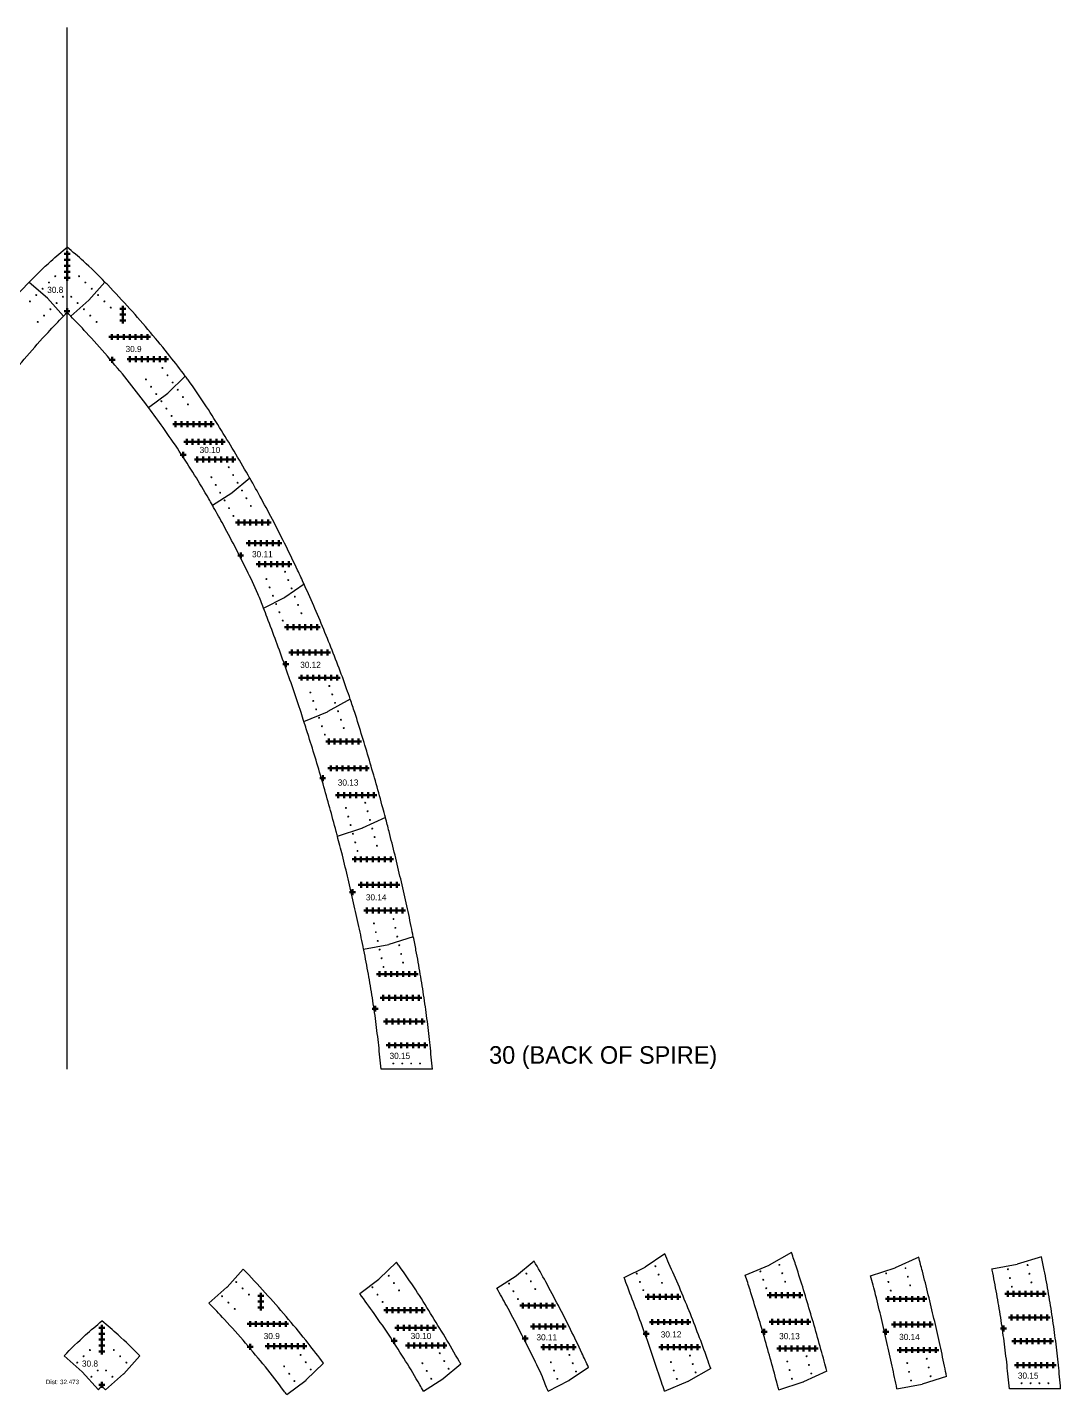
# Model space of a CAD drawing. Header units: inches. Extents: x -241 to 10140, y -1696 to 865.
# Drawn here: x 9183 to 9879, y -55 to 865 of the extents above; entities that cross this region are included whole.
import ezdxf

# ---------------------------------------------------------------- set-up
doc = ezdxf.new("R2010")
doc.units = ezdxf.units.IN
doc.header["$MEASUREMENT"] = 0
doc.header["$PDMODE"] = 2
doc.header["$PDSIZE"] = 2
for name, color, linetype, lineweight in [('Annotation', 7, 'Continuous', 9), ('Drilling', 3, 'Continuous', 13), ('Engrave', 4, 'Continuous', 50)]:
    doc.layers.add(name, color=color, linetype=linetype, lineweight=lineweight)
doc.styles.get("Standard").update_dxf_attribs({"font": 'Arial.ttf'})
doc.styles.add('Tw Cen MT', font='')
doc.styles.get('Tw Cen MT').set_extended_font_data('Tw Cen MT')

# ---------------------------------------------------------------- blocks, each defined once
blk = doc.blocks.new('*U3261')
at = {"layer": 'Engrave'}
blk.add_point((0, 0), dxfattribs=at)
blk = doc.blocks.new('*U3263')
at = {"layer": 'Engrave', "color": 0, "linetype": 'ByBlock', "lineweight": -2, "transparency": 16777216}
for p in [(0, 0), (4, 0), (8, 0), (12, 0), (16, 0)]:
    blk.add_blockref('*U3261', p, dxfattribs=at)
blk = doc.blocks.new('*U3327')
at = {"layer": 'Engrave'}
blk.add_point((0, 0), dxfattribs=at)
blk = doc.blocks.new('*U3329')
at = {"layer": 'Engrave', "color": 0, "linetype": 'ByBlock', "lineweight": -2, "transparency": 16777216}
for p in [(0, 0), (4, 0), (8, 0), (12, 0), (16, 0), (20, 0), (24, 0)]:
    blk.add_blockref('*U3327', p, dxfattribs=at)
blk = doc.blocks.new('*U3332')
at = {"layer": 'Engrave'}
blk.add_point((0, 0), dxfattribs=at)
blk = doc.blocks.new('*U3333')
at = {"layer": 'Engrave', "color": 0, "linetype": 'ByBlock', "lineweight": -2, "transparency": 16777216}
for p in [(0, 0), (4, 0), (8, 0), (12, 0), (16, 0), (20, 0), (24, 0)]:
    blk.add_blockref('*U3332', p, dxfattribs=at)
blk = doc.blocks.new('*U3334')
at = {"layer": 'Engrave'}
blk.add_point((0, 0), dxfattribs=at)
blk = doc.blocks.new('*U3335')
at = {"layer": 'Engrave', "color": 0, "linetype": 'ByBlock', "lineweight": -2, "transparency": 16777216}
for p in [(0, 0), (4, 0), (8, 0), (12, 0), (16, 0), (20, 0), (24, 0)]:
    blk.add_blockref('*U3334', p, dxfattribs=at)
blk = doc.blocks.new('*U3336')
at = {"layer": 'Engrave'}
blk.add_point((0, 0), dxfattribs=at)
blk = doc.blocks.new('*U3337')
at = {"layer": 'Engrave', "color": 0, "linetype": 'ByBlock', "lineweight": -2, "transparency": 16777216}
for p in [(0, 0), (4, 0), (8, 0), (12, 0), (16, 0), (20, 0), (24, 0)]:
    blk.add_blockref('*U3336', p, dxfattribs=at)
blk = doc.blocks.new('*U3338')
at = {"layer": 'Engrave'}
blk.add_point((0, 0), dxfattribs=at)
blk = doc.blocks.new('*U3339')
at = {"layer": 'Engrave', "color": 0, "linetype": 'ByBlock', "lineweight": -2, "transparency": 16777216}
for p in [(0, 0), (4, 0), (8, 0), (12, 0), (16, 0), (20, 0), (24, 0)]:
    blk.add_blockref('*U3338', p, dxfattribs=at)
blk = doc.blocks.new('*U3340')
at = {"layer": 'Engrave'}
blk.add_point((0, 0), dxfattribs=at)
blk = doc.blocks.new('*U3341')
at = {"layer": 'Engrave', "color": 0, "linetype": 'ByBlock', "lineweight": -2, "transparency": 16777216}
for p in [(0, 0), (4, 0), (8, 0), (12, 0), (16, 0), (20, 0), (24, 0)]:
    blk.add_blockref('*U3340', p, dxfattribs=at)
blk = doc.blocks.new('*U3342')
at = {"layer": 'Engrave'}
blk.add_point((0, 0), dxfattribs=at)
blk = doc.blocks.new('*U3343')
at = {"layer": 'Engrave', "color": 0, "linetype": 'ByBlock', "lineweight": -2, "transparency": 16777216}
for p in [(0, 0), (4, 0), (8, 0), (12, 0), (16, 0), (20, 0), (24, 0)]:
    blk.add_blockref('*U3342', p, dxfattribs=at)
blk = doc.blocks.new('*U3344')
at = {"layer": 'Engrave'}
blk.add_point((0, 0), dxfattribs=at)
blk = doc.blocks.new('*U3345')
at = {"layer": 'Engrave', "color": 0, "linetype": 'ByBlock', "lineweight": -2, "transparency": 16777216}
for p in [(0, 0), (4, 0), (8, 0), (12, 0), (16, 0), (20, 0), (24, 0)]:
    blk.add_blockref('*U3344', p, dxfattribs=at)
blk = doc.blocks.new('*U3346')
at = {"layer": 'Engrave'}
blk.add_point((0, 0), dxfattribs=at)
blk = doc.blocks.new('*U3347')
at = {"layer": 'Engrave', "color": 0, "linetype": 'ByBlock', "lineweight": -2, "transparency": 16777216}
for p in [(0, 0), (4, 0), (8, 0), (12, 0), (16, 0), (20, 0)]:
    blk.add_blockref('*U3346', p, dxfattribs=at)
blk = doc.blocks.new('*U3348')
at = {"layer": 'Engrave'}
blk.add_point((0, 0), dxfattribs=at)
blk = doc.blocks.new('*U3349')
at = {"layer": 'Engrave', "color": 0, "linetype": 'ByBlock', "lineweight": -2, "transparency": 16777216}
for p in [(0, 0), (4, 0), (8, 0), (12, 0), (16, 0), (20, 0), (24, 0)]:
    blk.add_blockref('*U3348', p, dxfattribs=at)
blk = doc.blocks.new('*U3350')
at = {"layer": 'Engrave'}
blk.add_point((0, 0), dxfattribs=at)
blk = doc.blocks.new('*U3351')
at = {"layer": 'Engrave', "color": 0, "linetype": 'ByBlock', "lineweight": -2, "transparency": 16777216}
for p in [(0, 0), (4, 0), (8, 0), (12, 0), (16, 0), (20, 0), (24, 0)]:
    blk.add_blockref('*U3350', p, dxfattribs=at)
blk = doc.blocks.new('*U3352')
at = {"layer": 'Engrave'}
blk.add_point((0, 0), dxfattribs=at)
blk = doc.blocks.new('*U3353')
at = {"layer": 'Engrave', "color": 0, "linetype": 'ByBlock', "lineweight": -2, "transparency": 16777216}
for p in [(0, 0), (4, 0), (8, 0), (12, 0), (16, 0), (20, 0)]:
    blk.add_blockref('*U3352', p, dxfattribs=at)
blk = doc.blocks.new('*U3354')
at = {"layer": 'Engrave'}
blk.add_point((0, 0), dxfattribs=at)
blk = doc.blocks.new('*U3355')
at = {"layer": 'Engrave', "color": 0, "linetype": 'ByBlock', "lineweight": -2, "transparency": 16777216}
for p in [(0, 0), (4, 0), (8, 0), (12, 0), (16, 0), (20, 0), (24, 0)]:
    blk.add_blockref('*U3354', p, dxfattribs=at)
blk = doc.blocks.new('*U3356')
at = {"layer": 'Engrave'}
blk.add_point((0, 0), dxfattribs=at)
blk = doc.blocks.new('*U3357')
at = {"layer": 'Engrave', "color": 0, "linetype": 'ByBlock', "lineweight": -2, "transparency": 16777216}
for p in [(0, 0), (4, 0), (8, 0), (12, 0), (16, 0), (20, 0)]:
    blk.add_blockref('*U3356', p, dxfattribs=at)
blk = doc.blocks.new('*U3358')
at = {"layer": 'Engrave'}
blk.add_point((0, 0), dxfattribs=at)
blk = doc.blocks.new('*U3359')
at = {"layer": 'Engrave', "color": 0, "linetype": 'ByBlock', "lineweight": -2, "transparency": 16777216}
for p in [(0, 0), (4, 0), (8, 0), (12, 0), (16, 0), (20, 0)]:
    blk.add_blockref('*U3358', p, dxfattribs=at)
blk = doc.blocks.new('*U3360')
at = {"layer": 'Engrave'}
blk.add_point((0, 0), dxfattribs=at)
blk = doc.blocks.new('*U3361')
at = {"layer": 'Engrave', "color": 0, "linetype": 'ByBlock', "lineweight": -2, "transparency": 16777216}
for p in [(0, 0), (4, 0), (8, 0), (12, 0), (16, 0), (20, 0)]:
    blk.add_blockref('*U3360', p, dxfattribs=at)
blk = doc.blocks.new('*U3362')
at = {"layer": 'Engrave'}
blk.add_point((0, 0), dxfattribs=at)
blk = doc.blocks.new('*U3363')
at = {"layer": 'Engrave', "color": 0, "linetype": 'ByBlock', "lineweight": -2, "transparency": 16777216}
for p in [(0, 0), (4, 0), (8, 0), (12, 0), (16, 0), (20, 0), (24, 0)]:
    blk.add_blockref('*U3362', p, dxfattribs=at)
blk = doc.blocks.new('*U3364')
at = {"layer": 'Engrave'}
blk.add_point((0, 0), dxfattribs=at)
blk = doc.blocks.new('*U3365')
at = {"layer": 'Engrave', "color": 0, "linetype": 'ByBlock', "lineweight": -2, "transparency": 16777216}
for p in [(0, 0), (4, 0), (8, 0), (12, 0), (16, 0), (20, 0), (24, 0)]:
    blk.add_blockref('*U3364', p, dxfattribs=at)
blk = doc.blocks.new('*U3366')
at = {"layer": 'Engrave'}
blk.add_point((0, 0), dxfattribs=at)
blk = doc.blocks.new('*U3367')
at = {"layer": 'Engrave', "color": 0, "linetype": 'ByBlock', "lineweight": -2, "transparency": 16777216}
for p in [(0, 0), (4, 0), (8, 0), (12, 0), (16, 0), (20, 0), (24, 0)]:
    blk.add_blockref('*U3366', p, dxfattribs=at)
blk = doc.blocks.new('*U3368')
at = {"layer": 'Engrave'}
blk.add_point((0, 0), dxfattribs=at)
blk = doc.blocks.new('*U3369')
at = {"layer": 'Engrave', "color": 0, "linetype": 'ByBlock', "lineweight": -2, "transparency": 16777216}
for p in [(0, 0), (4, 0), (8, 0)]:
    blk.add_blockref('*U3368', p, dxfattribs=at)
blk = doc.blocks.new('*U3370')
at = {"layer": 'Engrave'}
blk.add_point((0, 0), dxfattribs=at)
blk = doc.blocks.new('*U3371')
at = {"layer": 'Engrave', "color": 0, "linetype": 'ByBlock', "lineweight": -2, "transparency": 16777216}
for p in [(0, 0), (4, 0), (8, 0), (12, 0), (16, 0), (20, 0), (24, 0)]:
    blk.add_blockref('*U3370', p, dxfattribs=at)
blk = doc.blocks.new('*U3372')
at = {"layer": 'Engrave'}
blk.add_point((0, 0), dxfattribs=at)
blk = doc.blocks.new('*U3373')
at = {"layer": 'Engrave', "color": 0, "linetype": 'ByBlock', "lineweight": -2, "transparency": 16777216}
for p in [(0, 0), (4, 0), (8, 0), (12, 0), (16, 0), (20, 0), (24, 0)]:
    blk.add_blockref('*U3372', p, dxfattribs=at)
blk = doc.blocks.new('*U3677')
at = {"layer": 'Engrave'}
blk.add_point((0, 0), dxfattribs=at)
blk = doc.blocks.new('*U3679')
at = {"layer": 'Engrave', "color": 0, "linetype": 'ByBlock', "lineweight": -2, "transparency": 16777216}
for p in [(0, 0), (4, 0), (8, 0), (12, 0), (16, 0)]:
    blk.add_blockref('*U3677', p, dxfattribs=at)
blk = doc.blocks.new('*U3688')
at = {"layer": 'Engrave'}
blk.add_point((0, 0), dxfattribs=at)
blk = doc.blocks.new('*U3690')
at = {"layer": 'Engrave', "color": 0, "linetype": 'ByBlock', "lineweight": -2, "transparency": 16777216}
for p in [(0, 0), (4, 0), (8, 0)]:
    blk.add_blockref('*U3688', p, dxfattribs=at)
blk = doc.blocks.new('*U3691')
at = {"layer": 'Engrave'}
blk.add_point((0, 0), dxfattribs=at)
blk = doc.blocks.new('*U3692')
at = {"layer": 'Engrave', "color": 0, "linetype": 'ByBlock', "lineweight": -2, "transparency": 16777216}
for p in [(0, 0), (4, 0), (8, 0), (12, 0), (16, 0), (20, 0), (24, 0)]:
    blk.add_blockref('*U3691', p, dxfattribs=at)
blk = doc.blocks.new('*U3693')
at = {"layer": 'Engrave'}
blk.add_point((0, 0), dxfattribs=at)
blk = doc.blocks.new('*U3694')
at = {"layer": 'Engrave', "color": 0, "linetype": 'ByBlock', "lineweight": -2, "transparency": 16777216}
for p in [(0, 0), (4, 0), (8, 0), (12, 0), (16, 0), (20, 0), (24, 0)]:
    blk.add_blockref('*U3693', p, dxfattribs=at)
blk = doc.blocks.new('*U3703')
at = {"layer": 'Engrave'}
blk.add_point((0, 0), dxfattribs=at)
blk = doc.blocks.new('*U3705')
at = {"layer": 'Engrave', "color": 0, "linetype": 'ByBlock', "lineweight": -2, "transparency": 16777216}
for p in [(0, 0), (4, 0), (8, 0), (12, 0), (16, 0), (20, 0), (24, 0)]:
    blk.add_blockref('*U3703', p, dxfattribs=at)
blk = doc.blocks.new('*U3706')
at = {"layer": 'Engrave'}
blk.add_point((0, 0), dxfattribs=at)
blk = doc.blocks.new('*U3707')
at = {"layer": 'Engrave', "color": 0, "linetype": 'ByBlock', "lineweight": -2, "transparency": 16777216}
for p in [(0, 0), (4, 0), (8, 0), (12, 0), (16, 0), (20, 0), (24, 0)]:
    blk.add_blockref('*U3706', p, dxfattribs=at)
blk = doc.blocks.new('*U3708')
at = {"layer": 'Engrave'}
blk.add_point((0, 0), dxfattribs=at)
blk = doc.blocks.new('*U3709')
at = {"layer": 'Engrave', "color": 0, "linetype": 'ByBlock', "lineweight": -2, "transparency": 16777216}
for p in [(0, 0), (4, 0), (8, 0), (12, 0), (16, 0), (20, 0), (24, 0)]:
    blk.add_blockref('*U3708', p, dxfattribs=at)
blk = doc.blocks.new('*U3720')
at = {"layer": 'Engrave'}
blk.add_point((0, 0), dxfattribs=at)
blk = doc.blocks.new('*U3722')
at = {"layer": 'Engrave', "color": 0, "linetype": 'ByBlock', "lineweight": -2, "transparency": 16777216}
for p in [(0, 0), (4, 0), (8, 0), (12, 0), (16, 0), (20, 0)]:
    blk.add_blockref('*U3720', p, dxfattribs=at)
blk = doc.blocks.new('*U3723')
at = {"layer": 'Engrave'}
blk.add_point((0, 0), dxfattribs=at)
blk = doc.blocks.new('*U3724')
at = {"layer": 'Engrave', "color": 0, "linetype": 'ByBlock', "lineweight": -2, "transparency": 16777216}
for p in [(0, 0), (4, 0), (8, 0), (12, 0), (16, 0), (20, 0)]:
    blk.add_blockref('*U3723', p, dxfattribs=at)
blk = doc.blocks.new('*U3725')
at = {"layer": 'Engrave'}
blk.add_point((0, 0), dxfattribs=at)
blk = doc.blocks.new('*U3726')
at = {"layer": 'Engrave', "color": 0, "linetype": 'ByBlock', "lineweight": -2, "transparency": 16777216}
for p in [(0, 0), (4, 0), (8, 0), (12, 0), (16, 0), (20, 0)]:
    blk.add_blockref('*U3725', p, dxfattribs=at)
blk = doc.blocks.new('*U3737')
at = {"layer": 'Engrave'}
blk.add_point((0, 0), dxfattribs=at)
blk = doc.blocks.new('*U3739')
at = {"layer": 'Engrave', "color": 0, "linetype": 'ByBlock', "lineweight": -2, "transparency": 16777216}
for p in [(0, 0), (4, 0), (8, 0), (12, 0), (16, 0), (20, 0), (24, 0)]:
    blk.add_blockref('*U3737', p, dxfattribs=at)
blk = doc.blocks.new('*U3740')
at = {"layer": 'Engrave'}
blk.add_point((0, 0), dxfattribs=at)
blk = doc.blocks.new('*U3741')
at = {"layer": 'Engrave', "color": 0, "linetype": 'ByBlock', "lineweight": -2, "transparency": 16777216}
for p in [(0, 0), (4, 0), (8, 0), (12, 0), (16, 0), (20, 0)]:
    blk.add_blockref('*U3740', p, dxfattribs=at)
blk = doc.blocks.new('*U3742')
at = {"layer": 'Engrave'}
blk.add_point((0, 0), dxfattribs=at)
blk = doc.blocks.new('*U3743')
at = {"layer": 'Engrave', "color": 0, "linetype": 'ByBlock', "lineweight": -2, "transparency": 16777216}
for p in [(0, 0), (4, 0), (8, 0), (12, 0), (16, 0), (20, 0), (24, 0)]:
    blk.add_blockref('*U3742', p, dxfattribs=at)
blk = doc.blocks.new('*U3752')
at = {"layer": 'Engrave'}
blk.add_point((0, 0), dxfattribs=at)
blk = doc.blocks.new('*U3754')
at = {"layer": 'Engrave', "color": 0, "linetype": 'ByBlock', "lineweight": -2, "transparency": 16777216}
for p in [(0, 0), (4, 0), (8, 0), (12, 0), (16, 0), (20, 0), (24, 0)]:
    blk.add_blockref('*U3752', p, dxfattribs=at)
blk = doc.blocks.new('*U3755')
at = {"layer": 'Engrave'}
blk.add_point((0, 0), dxfattribs=at)
blk = doc.blocks.new('*U3756')
at = {"layer": 'Engrave', "color": 0, "linetype": 'ByBlock', "lineweight": -2, "transparency": 16777216}
for p in [(0, 0), (4, 0), (8, 0), (12, 0), (16, 0), (20, 0)]:
    blk.add_blockref('*U3755', p, dxfattribs=at)
blk = doc.blocks.new('*U3757')
at = {"layer": 'Engrave'}
blk.add_point((0, 0), dxfattribs=at)
blk = doc.blocks.new('*U3758')
at = {"layer": 'Engrave', "color": 0, "linetype": 'ByBlock', "lineweight": -2, "transparency": 16777216}
for p in [(0, 0), (4, 0), (8, 0), (12, 0), (16, 0), (20, 0), (24, 0)]:
    blk.add_blockref('*U3757', p, dxfattribs=at)
blk = doc.blocks.new('*U3769')
at = {"layer": 'Engrave'}
blk.add_point((0, 0), dxfattribs=at)
blk = doc.blocks.new('*U3771')
at = {"layer": 'Engrave', "color": 0, "linetype": 'ByBlock', "lineweight": -2, "transparency": 16777216}
for p in [(0, 0), (4, 0), (8, 0), (12, 0), (16, 0), (20, 0), (24, 0)]:
    blk.add_blockref('*U3769', p, dxfattribs=at)
blk = doc.blocks.new('*U3772')
at = {"layer": 'Engrave'}
blk.add_point((0, 0), dxfattribs=at)
blk = doc.blocks.new('*U3773')
at = {"layer": 'Engrave', "color": 0, "linetype": 'ByBlock', "lineweight": -2, "transparency": 16777216}
for p in [(0, 0), (4, 0), (8, 0), (12, 0), (16, 0), (20, 0), (24, 0)]:
    blk.add_blockref('*U3772', p, dxfattribs=at)
blk = doc.blocks.new('*U3774')
at = {"layer": 'Engrave'}
blk.add_point((0, 0), dxfattribs=at)
blk = doc.blocks.new('*U3775')
at = {"layer": 'Engrave', "color": 0, "linetype": 'ByBlock', "lineweight": -2, "transparency": 16777216}
for p in [(0, 0), (4, 0), (8, 0), (12, 0), (16, 0), (20, 0), (24, 0)]:
    blk.add_blockref('*U3774', p, dxfattribs=at)
blk = doc.blocks.new('*U3788')
at = {"layer": 'Engrave'}
blk.add_point((0, 0), dxfattribs=at)
blk = doc.blocks.new('*U3790')
at = {"layer": 'Engrave', "color": 0, "linetype": 'ByBlock', "lineweight": -2, "transparency": 16777216}
for p in [(0, 0), (4, 0), (8, 0), (12, 0), (16, 0), (20, 0), (24, 0)]:
    blk.add_blockref('*U3788', p, dxfattribs=at)
blk = doc.blocks.new('*U3791')
at = {"layer": 'Engrave'}
blk.add_point((0, 0), dxfattribs=at)
blk = doc.blocks.new('*U3792')
at = {"layer": 'Engrave', "color": 0, "linetype": 'ByBlock', "lineweight": -2, "transparency": 16777216}
for p in [(0, 0), (4, 0), (8, 0), (12, 0), (16, 0), (20, 0), (24, 0)]:
    blk.add_blockref('*U3791', p, dxfattribs=at)
blk = doc.blocks.new('*U3793')
at = {"layer": 'Engrave'}
blk.add_point((0, 0), dxfattribs=at)
blk = doc.blocks.new('*U3794')
at = {"layer": 'Engrave', "color": 0, "linetype": 'ByBlock', "lineweight": -2, "transparency": 16777216}
for p in [(0, 0), (4, 0), (8, 0), (12, 0), (16, 0), (20, 0), (24, 0)]:
    blk.add_blockref('*U3793', p, dxfattribs=at)
blk = doc.blocks.new('*U3795')
at = {"layer": 'Engrave'}
blk.add_point((0, 0), dxfattribs=at)
blk = doc.blocks.new('*U3796')
at = {"layer": 'Engrave', "color": 0, "linetype": 'ByBlock', "lineweight": -2, "transparency": 16777216}
for p in [(0, 0), (4, 0), (8, 0), (12, 0), (16, 0), (20, 0), (24, 0)]:
    blk.add_blockref('*U3795', p, dxfattribs=at)

msp = doc.modelspace()

# ---------------------------------------------------------------- linework, layer by layer
for p, q in [((9209.36631, 163.8108), (9209.36631, 865.25096)), ((9183.88988, 693.71967), (9196.09052, 683.05375)), ((9234.84274, 693.71967), (9224.04601, 681.63464)), ((9206.97481, 670.88209), (9196.17809, 682.96712)), ((9211.75781, 670.88209), (9223.95844, 681.54801)), ((9288.97109, 630.38068), (9277.32329, 619.06688)), ((9264.28199, 609.18772), (9277.23, 618.98681)), ((9332.37191, 561.80178), (9320.44257, 551.88602)), ((9307.2348, 543.50831), (9320.33854, 551.81031)), ((9369.00931, 490.22081), (9355.91611, 481.39156)), ((9341.70472, 474.22052), (9355.80706, 481.32766)), ((9400.04664, 412.96238), (9384.94946, 404.50172)), ((9368.87452, 397.78576), (9384.84573, 404.45121)), ((9423.75372, 333.17897), (9407.98396, 326.01126)), ((9391.38662, 320.6643), (9407.87645, 325.9697)), ((9442.55394, 252.7807), (9426.11877, 247.70613)), ((9409.09357, 244.54255), (9426.00606, 247.67838)), ((9455.36631, 163.8108), (9420.80114, 163.8108)), ((9611.85663, 39.35563), (9598.76343, 30.52638)), ((9697.3294, 40.21794), (9682.23222, 31.75727)), ((9782.95543, 37.14352), (9767.18567, 29.97581)), ((9865.76092, 37.477), (9849.32576, 32.40243)), ((9327.91634, 29.1138), (9317.11961, 17.02877)), ((9431.12487, 33.79295), (9419.47707, 22.47916)), ((9523.9536, 34.50183), (9512.02427, 24.58607)), ((9584.55204, 23.35534), (9598.65438, 30.46248)), ((9666.15728, 25.04131), (9682.12849, 31.70677)), ((9750.58833, 24.62885), (9767.07816, 29.93424)), ((9832.30055, 29.23885), (9849.21304, 32.37468)), ((9406.43577, 12.59999), (9419.38379, 22.39908)), ((9498.81649, 16.20836), (9511.92024, 24.51036)), ((9304.83141, 6.27623), (9317.03204, 16.94214)), ((9207.29977, -29.29052), (9219.5004, -39.95643)), ((9258.25263, -29.29052), (9247.4559, -41.37554)), ((9382.04469, -34.22519), (9370.39688, -45.53898)), ((9474.52569, -34.78595), (9462.59635, -44.70171)), ((9230.3847, -52.12809), (9219.58797, -40.04306)), ((9235.16769, -52.12809), (9247.36833, -41.46218)), ((9357.35559, -55.41814), (9370.3036, -45.61905)), ((9449.38858, -53.07942), (9462.49232, -44.77742)), ((9533.28642, -53.07943), (9547.38876, -45.97229)), ((9560.59101, -37.07914), (9547.49781, -45.90839)), ((9642.89396, -37.9028), (9627.79677, -46.36346)), ((9721.03648, -39.56547), (9705.26672, -46.73318)), ((9801.75565, -43.25476), (9785.32048, -48.32932)), ((9611.72183, -53.07943), (9627.69304, -46.41397)), ((9688.66938, -52.08014), (9705.15921, -46.77475)), ((9768.29528, -51.49291), (9785.20777, -48.35707)), ((9878.5733, -51.4929), (9844.00812, -51.4929))]:
    msp.add_line(p, q)
for centre, start, end in [((9195.43235, 682.30088), 41.77751149, 48.83972217), ((9223.30028, 682.30088), 311.16027783, 318.22248851), ((9276.62654, 619.7842), 307.11852597, 314.16661651), ((9319.80335, 552.65504), 302.35669544, 309.73363132), ((9355.35701, 482.22066), 296.7466766, 303.9933025), ((9384.46058, 405.37407), 292.65283304, 299.26685952), ((9407.57017, 326.92164), 287.8349184, 294.44285307), ((9425.82375, 248.66163), 280.50421511, 287.15873332), ((9598.20433, 31.35548), 296.7466766, 303.9933025), ((9681.74334, 32.62962), 292.65283304, 299.26685952), ((9766.77188, 30.88618), 287.8349184, 294.44285307), ((9849.03074, 33.35792), 280.50421511, 287.15873332), ((9418.78032, 23.19647), 307.11852597, 314.16661651), ((9511.38505, 25.3551), 302.35669544, 309.73363132), ((9316.37388, 17.69501), 311.16027783, 318.22248851), ((9218.84223, -40.7093), 41.77751149, 48.83972217), ((9246.71016, -40.7093), 311.16027783, 318.22248851), ((9369.70014, -44.82166), 307.11852597, 314.16661651), ((9461.95713, -43.93269), 302.35669544, 309.73363132), ((9546.93871, -45.07928), 296.7466766, 303.9933025), ((9627.3079, -45.49111), 292.65283304, 299.26685952), ((9704.85293, -45.82281), 287.8349184, 294.44285307), ((9785.02546, -47.37383), 280.50421511, 287.15873332)]:
    msp.add_arc(centre, 1, start, end)
for points, knots in [([(9183.88988, 693.71967), (9188.58533, 698.55821), (9196.80492, 706.70454), (9205.66878, 714.13372), (9209.36631, 717.23279)], [584.056798395, 584.056798395, 584.056798395, 584.056798395, 604.273048121, 618.741811238, 618.741811238, 618.741811238, 618.741811238]), ([(9234.84274, 693.71967), (9230.14729, 698.55821), (9221.9277, 706.70454), (9213.06385, 714.13372), (9209.36631, 717.23279)], [584.056798395, 584.056798395, 584.056798395, 584.056798395, 604.273048121, 618.741811238, 618.741811238, 618.741811238, 618.741811238]), ([(9129.76154, 630.38068), (9133.14691, 634.91453), (9140.85213, 644.81947), (9153.25493, 660.02626), (9167.22338, 676.04285), (9177.59817, 687.2062), (9183.27381, 693.08482), (9183.88988, 693.71967)], [500.690948831, 500.690948831, 500.690948831, 500.690948831, 517.664827083, 538.33216574, 559.555050524, 581.404303843, 584.056798395, 584.056798395, 584.056798395, 584.056798395]), ([(9288.97109, 630.38068), (9285.58571, 634.91453), (9277.8805, 644.81947), (9265.47769, 660.02626), (9251.50924, 676.04285), (9241.13446, 687.2062), (9235.45882, 693.08482), (9234.84274, 693.71967)], [500.690948831, 500.690948831, 500.690948831, 500.690948831, 517.664827083, 538.33216574, 559.555050524, 581.404303843, 584.056798395, 584.056798395, 584.056798395, 584.056798395]), ([(9154.45064, 609.18772), (9155.10436, 610.06377), (9159.81924, 616.34821), (9168.9191, 628.02134), (9182.27535, 644.03509), (9195.0084, 658.37234), (9203.45367, 667.21548), (9206.97481, 670.88209)], [477.233734115, 477.233734115, 477.233734115, 477.233734115, 480.512823183, 500.802038937, 521.628491486, 543.061725833, 558.31145368, 558.31145368, 558.31145368, 558.31145368]), ([(9264.28199, 609.18772), (9263.62826, 610.06377), (9258.91339, 616.34821), (9249.81352, 628.02134), (9236.45728, 644.03509), (9223.72422, 658.37234), (9215.27896, 667.21548), (9211.75781, 670.88209)], [477.233734115, 477.233734115, 477.233734115, 477.233734115, 480.512823183, 500.802038937, 521.628491486, 543.061725833, 558.31145368, 558.31145368, 558.31145368, 558.31145368]), ([(9332.37191, 561.80178), (9331.99063, 562.47189), (9328.54438, 568.51246), (9321.87671, 579.92386), (9311.96044, 595.82176), (9302.03732, 612.08319), (9294.10895, 623.45281), (9289.60888, 629.52651), (9288.97109, 630.38068)], [419.491831412, 419.491831412, 419.491831412, 419.491831412, 421.804717744, 440.354472276, 459.136349589, 478.015581545, 497.49310601, 500.690948831, 500.690948831, 500.690948831, 500.690948831]), ([(9307.2348, 543.50831), (9306.41809, 544.94567), (9302.504, 551.7741), (9295.19805, 563.9573), (9284.94701, 579.9712), (9274.61325, 595.08319), (9267.57781, 604.77108), (9264.28199, 609.18772)], [398.708648667, 398.708648667, 398.708648667, 398.708648667, 403.668180864, 422.320527921, 441.319088446, 460.701977514, 477.233734115, 477.233734115, 477.233734115, 477.233734115]), ([(9369.00931, 490.22081), (9367.54531, 493.42613), (9363.57011, 501.9962), (9356.85872, 515.88937), (9348.73174, 531.89386), (9340.5627, 547.21973), (9335.01289, 557.16008), (9332.37191, 561.80178)], [339.054107074, 339.054107074, 339.054107074, 339.054107074, 349.62542098, 367.394570265, 385.338926231, 403.47110769, 419.491831412, 419.491831412, 419.491831412, 419.491831412]), ([(9341.70472, 474.22052), (9340.47934, 477.4404), (9337.06695, 486.13887), (9330.28096, 499.88812), (9322.26532, 515.9006), (9314.53225, 530.44819), (9309.43864, 539.62962), (9307.2348, 543.50831)], [321.260936789, 321.260936789, 321.260936789, 321.260936789, 331.593176208, 349.291104204, 367.211831519, 385.325520962, 398.708648667, 398.708648667, 398.708648667, 398.708648667]), ([(9400.04664, 412.96238), (9399.25896, 415.24961), (9396.57599, 422.89712), (9391.77253, 435.86708), (9385.52308, 451.87269), (9378.9118, 467.87615), (9373.34572, 480.64983), (9369.98348, 488.08792), (9369.00931, 490.22081)], [255.765329676, 255.765329676, 255.765329676, 255.765329676, 263.022193421, 280.07714609, 297.255560749, 314.5665379, 332.019732952, 339.054107074, 339.054107074, 339.054107074, 339.054107074]), ([(9368.87452, 397.78576), (9368.22343, 399.79557), (9365.82201, 407.15203), (9361.56273, 419.84442), (9355.96964, 435.8434), (9350.18503, 451.85424), (9345.30645, 464.60469), (9342.51663, 472.08709), (9341.70472, 474.22052)], [240.133995434, 240.133995434, 240.133995434, 240.133995434, 246.471900136, 263.349277547, 280.296638952, 297.317379471, 314.415012109, 321.260936789, 321.260936789, 321.260936789, 321.260936789]), ([(9423.75372, 333.17897), (9423.16878, 335.39099), (9421.15172, 342.94704), (9417.59373, 355.83662), (9412.98366, 371.83938), (9408.14977, 387.83523), (9403.8985, 401.57048), (9401.09436, 409.92005), (9400.04664, 412.96238)], [172.519989646, 172.519989646, 172.519989646, 172.519989646, 179.384129638, 195.981866639, 212.633985483, 229.343292808, 246.112675024, 255.765329676, 255.765329676, 255.765329676, 255.765329676]), ([(9391.38662, 320.6643), (9391.10994, 321.71318), (9389.42337, 328.09953), (9386.32862, 339.84733), (9381.76984, 355.83678), (9377.03919, 371.84014), (9372.71462, 385.82264), (9369.95038, 394.46473), (9368.87452, 397.78576)], [159.782481639, 159.782481639, 159.782481639, 159.782481639, 163.036687357, 179.59802858, 196.227327607, 212.914059616, 229.661221622, 240.133995434, 240.133995434, 240.133995434, 240.133995434]), ([(9442.55394, 252.7807), (9442.07539, 255.12437), (9440.493, 262.80389), (9437.86122, 275.85931), (9434.02876, 291.8156), (9430.25654, 307.83592), (9426.78185, 321.61511), (9424.57879, 330.0589), (9423.75372, 333.17897)], [89.940257692, 89.940257692, 89.940257692, 89.940257692, 97.116297573, 113.461997025, 129.890232504, 146.340942493, 162.8380424, 172.519989646, 172.519989646, 172.519989646, 172.519989646]), ([(9409.09357, 244.54255), (9408.05508, 249.64031), (9405.81504, 260.0666), (9402.3504, 275.82615), (9398.69346, 291.83915), (9395.03485, 306.78986), (9392.51589, 316.38338), (9391.38662, 320.6643)], [81.61850303, 81.61850303, 81.61850303, 81.61850303, 97.225876844, 113.609902893, 130.026419178, 146.500593859, 159.782481639, 159.782481639, 159.782481639, 159.782481639]), ([(9455.36631, 163.8108), (9454.88846, 169.14655), (9453.93168, 179.83004), (9452.0597, 195.83213), (9449.86499, 211.83663), (9447.30688, 227.83954), (9444.83951, 241.49066), (9443.16398, 249.79304), (9442.55394, 252.7807)], [0, 0, 0, 0, 16.0707012, 32.177509992, 48.328113205, 64.530384026, 80.792418977, 89.940257692, 89.940257692, 89.940257692, 89.940257692]), ([(9420.80114, 163.8108), (9420.30012, 169.14679), (9419.29683, 179.83195), (9417.33393, 195.83431), (9415.03069, 211.83906), (9412.35014, 227.84311), (9410.2739, 238.73397), (9409.14325, 244.29866), (9409.09357, 244.54255)], [0, 0, 0, 0, 16.077700907, 32.195123461, 48.360759664, 64.583327824, 80.871802083, 81.61850303, 81.61850303, 81.61850303, 81.61850303]), ([(9642.89396, -37.9028), (9642.10628, -35.61557), (9639.42331, -27.96806), (9634.61985, -14.9981), (9628.3704, 1.00751), (9621.75912, 17.01097), (9616.19303, 29.78465), (9612.8308, 37.22274), (9611.85663, 39.35563)], [255.765329676, 255.765329676, 255.765329676, 255.765329676, 263.022193421, 280.07714609, 297.255560749, 314.5665379, 332.019732952, 339.054107074, 339.054107074, 339.054107074, 339.054107074]), ([(9721.03648, -39.56547), (9720.45154, -37.35345), (9718.43448, -29.7974), (9714.87649, -16.90783), (9710.26642, -0.90506), (9705.43253, 15.09078), (9701.18126, 28.82603), (9698.37712, 37.1756), (9697.3294, 40.21794)], [172.519989646, 172.519989646, 172.519989646, 172.519989646, 179.384129638, 195.981866639, 212.633985483, 229.343292808, 246.112675024, 255.765329676, 255.765329676, 255.765329676, 255.765329676]), ([(9801.75565, -43.25476), (9801.2771, -40.91109), (9799.69471, -33.23156), (9797.06294, -20.17615), (9793.23047, -4.21986), (9789.45825, 11.80046), (9785.98357, 25.57965), (9783.7805, 34.02344), (9782.95543, 37.14352)], [89.940257692, 89.940257692, 89.940257692, 89.940257692, 97.116297573, 113.461997025, 129.890232504, 146.340942493, 162.8380424, 172.519989646, 172.519989646, 172.519989646, 172.519989646]), ([(9878.5733, -51.4929), (9878.09544, -46.15715), (9877.13866, -35.47366), (9875.26668, -19.47157), (9873.07197, -3.46707), (9870.51387, 12.53583), (9868.0465, 26.18696), (9866.37097, 34.48934), (9865.76092, 37.477)], [0, 0, 0, 0, 16.0707012, 32.177509992, 48.328113205, 64.530384026, 80.792418977, 89.940257692, 89.940257692, 89.940257692, 89.940257692]), ([(9382.04469, -34.22519), (9378.65931, -29.69134), (9370.9541, -19.78639), (9358.55129, -4.57961), (9344.58284, 11.43699), (9334.20806, 22.60034), (9328.53241, 28.47895), (9327.91634, 29.1138)], [500.690948831, 500.690948831, 500.690948831, 500.690948831, 517.664827083, 538.33216574, 559.555050524, 581.404303843, 584.056798395, 584.056798395, 584.056798395, 584.056798395]), ([(9474.52569, -34.78595), (9474.14441, -34.11584), (9470.69817, -28.07527), (9464.03049, -16.66387), (9454.11423, -0.76597), (9444.1911, 15.49547), (9436.26273, 26.86508), (9431.76267, 32.93878), (9431.12487, 33.79295)], [419.491831412, 419.491831412, 419.491831412, 419.491831412, 421.804717744, 440.354472276, 459.136349589, 478.015581545, 497.49310601, 500.690948831, 500.690948831, 500.690948831, 500.690948831]), ([(9560.59101, -37.07914), (9559.12701, -33.87382), (9555.1518, -25.30375), (9548.44042, -11.41058), (9540.31344, 4.59391), (9532.14439, 19.91978), (9526.59459, 29.86013), (9523.9536, 34.50183)], [339.054107074, 339.054107074, 339.054107074, 339.054107074, 349.62542098, 367.394570265, 385.338926231, 403.47110769, 419.491831412, 419.491831412, 419.491831412, 419.491831412]), ([(9844.00812, -51.4929), (9843.5071, -46.15691), (9842.50381, -35.47175), (9840.54091, -19.46939), (9838.23768, -3.46465), (9835.55713, 12.53941), (9833.48089, 23.43027), (9832.35024, 28.99496), (9832.30055, 29.23885)], [0, 0, 0, 0, 16.077700907, 32.195123461, 48.360759664, 64.583327824, 80.871802083, 81.61850303, 81.61850303, 81.61850303, 81.61850303]), ([(9611.72183, -53.07943), (9611.07075, -51.06961), (9608.66933, -43.71315), (9604.41004, -31.02076), (9598.81696, -15.02178), (9593.03235, 0.98906), (9588.15377, 13.73951), (9585.36395, 21.22191), (9584.55204, 23.35534)], [240.133995434, 240.133995434, 240.133995434, 240.133995434, 246.471900136, 263.349277547, 280.296638952, 297.317379471, 314.415012109, 321.260936789, 321.260936789, 321.260936789, 321.260936789]), ([(9688.66938, -52.08014), (9688.3927, -51.03127), (9686.70613, -44.64492), (9683.61138, -32.89712), (9679.0526, -16.90766), (9674.32196, -0.9043), (9669.99739, 13.0782), (9667.23314, 21.72028), (9666.15728, 25.04131)], [159.782481639, 159.782481639, 159.782481639, 159.782481639, 163.036687357, 179.59802858, 196.227327607, 212.914059616, 229.661221622, 240.133995434, 240.133995434, 240.133995434, 240.133995434]), ([(9768.29528, -51.49291), (9767.25679, -46.39515), (9765.01675, -35.96886), (9761.55211, -20.2093), (9757.89517, -4.1963), (9754.23656, 10.7544), (9751.7176, 20.34793), (9750.58833, 24.62885)], [81.61850303, 81.61850303, 81.61850303, 81.61850303, 97.225876844, 113.609902893, 130.026419178, 146.500593859, 159.782481639, 159.782481639, 159.782481639, 159.782481639]), ([(9449.38858, -53.07942), (9448.57188, -51.64205), (9444.65778, -44.81363), (9437.35183, -32.63043), (9427.10079, -16.61652), (9416.76703, -1.50454), (9409.7316, 8.18335), (9406.43577, 12.59999)], [398.708648667, 398.708648667, 398.708648667, 398.708648667, 403.668180864, 422.320527921, 441.319088446, 460.701977514, 477.233734115, 477.233734115, 477.233734115, 477.233734115]), ([(9533.28642, -53.07943), (9532.06103, -49.85955), (9528.64865, -41.16107), (9521.86265, -27.41182), (9513.84701, -11.39935), (9506.11395, 3.14824), (9501.02033, 12.32968), (9498.81649, 16.20836)], [321.260936789, 321.260936789, 321.260936789, 321.260936789, 331.593176208, 349.291104204, 367.211831519, 385.325520962, 398.708648667, 398.708648667, 398.708648667, 398.708648667]), ([(9357.35559, -55.41814), (9356.70186, -54.5421), (9351.98699, -48.25765), (9342.88712, -36.58452), (9329.53087, -20.57077), (9316.79782, -6.23352), (9308.35256, 2.60962), (9304.83141, 6.27623)], [477.233734115, 477.233734115, 477.233734115, 477.233734115, 480.512823183, 500.802038937, 521.628491486, 543.061725833, 558.31145368, 558.31145368, 558.31145368, 558.31145368]), ([(9207.29977, -29.29052), (9211.99522, -24.45197), (9220.21481, -16.30564), (9229.07866, -8.87646), (9232.7762, -5.77739)], [584.056798395, 584.056798395, 584.056798395, 584.056798395, 604.273048121, 618.741811238, 618.741811238, 618.741811238, 618.741811238]), ([(9258.25263, -29.29052), (9253.55718, -24.45197), (9245.33759, -16.30564), (9236.47373, -8.87646), (9232.7762, -5.77739)], [584.056798395, 584.056798395, 584.056798395, 584.056798395, 604.273048121, 618.741811238, 618.741811238, 618.741811238, 618.741811238])]:
    msp.add_open_spline(points, degree=3, knots=knots)
for points in [[(9206.97481, 670.88209), (9207.77148, 671.71166), (9208.56867, 672.54074), (9209.36586, 673.36982)], [(9211.75781, 670.88209), (9210.96115, 671.71166), (9210.16396, 672.54074), (9209.36677, 673.36982)], [(9230.3847, -52.12809), (9231.18136, -51.29852), (9231.97855, -50.46944), (9232.77574, -49.64036)], [(9235.16769, -52.12809), (9234.37103, -51.29852), (9233.57384, -50.46944), (9232.77665, -49.64036)]]:
    msp.add_open_spline(points, degree=3)
at = {"layer": 'Drilling'}
for centre in [(9197.06642, 693.43157), (9201.32544, 697.65776), (9217.40718, 697.65776), (9221.66621, 693.43157), (9188.54837, 684.97918), (9192.80739, 689.20538), (9206.57535, 683.84876), (9212.15727, 683.84876), (9225.92523, 689.20538), (9230.18426, 684.97918), (9184.28934, 680.75299), (9198.0573, 675.39638), (9202.31633, 679.62257), (9216.4163, 679.62257), (9220.67532, 675.39638), (9234.44328, 680.75299), (9238.70231, 676.5268), (9189.53925, 666.94399), (9193.79828, 671.17019), (9224.93435, 671.17019), (9229.19337, 666.94399), (9273.52924, 635.93874), (9262.48169, 628.17978), (9276.97767, 631.02872), (9280.4261, 626.11869), (9265.93012, 623.26975), (9269.37855, 618.35973), (9283.87453, 621.20867), (9272.82698, 613.4497), (9276.27541, 608.53968), (9287.32296, 616.29865), (9290.77139, 611.38862), (9279.72383, 603.62966), (9306.50177, 562.33133), (9318.22385, 569.02781), (9321.20007, 563.818), (9309.47799, 557.12152), (9324.17628, 558.60819), (9327.1525, 553.39838), (9312.4542, 551.9117), (9315.43042, 546.70189), (9330.12871, 548.18857), (9333.10493, 542.97875), (9318.40663, 541.49208), (9321.38285, 536.28227), (9356.14423, 498.6506), (9343.58226, 493.70621), (9345.77977, 488.12311), (9358.34174, 493.0675), (9347.97728, 482.54002), (9360.53924, 487.48441), (9362.73675, 481.90131), (9350.17478, 476.95692), (9352.37229, 471.37382), (9364.93426, 476.31821), (9367.13176, 470.73512), (9354.5698, 465.79073), (9373.20856, 417.37218), (9385.9781, 421.7527), (9387.925, 416.07735), (9375.15546, 411.69683), (9377.10236, 406.02148), (9389.8719, 410.402), (9379.04926, 400.34613), (9391.8188, 404.72666), (9393.7657, 399.05131), (9380.99616, 394.67078), (9382.94306, 388.99543), (9395.71259, 393.37596), (9410.18554, 343.16117), (9397.15036, 339.64917), (9398.71125, 333.85576), (9411.74643, 337.36776), (9413.30732, 331.57434), (9400.27214, 328.06235), (9401.83303, 322.26893), (9414.8682, 325.78093), (9403.39392, 316.47552), (9416.42909, 319.98752), (9417.98998, 314.19411), (9404.9548, 310.68211), (9416.0006, 261.85511), (9429.18356, 264.76362), (9430.47623, 258.90452), (9417.29327, 255.99602), (9418.58594, 250.13692), (9431.7689, 253.04543), (9419.87861, 244.27782), (9433.06157, 247.18633), (9434.35424, 241.32723), (9421.17127, 238.41873), (9422.46394, 232.55963), (9435.64691, 235.46814), (9429.08373, 167.5608), (9435.08373, 167.5608), (9441.08373, 167.5608), (9447.08373, 167.5608), (9605.58407, 31.03613), (9676.33202, 27.60169), (9689.10156, 31.98221), (9774.06992, 29.74547), (9843.08559, 28.97412), (9856.26855, 31.88263), (9323.25786, 20.37332), (9426.02831, 24.62094), (9429.47674, 19.71092), (9507.01212, 19.40195), (9518.73419, 26.09843), (9521.71041, 20.88862), (9593.0221, 26.09174), (9595.21961, 20.50864), (9607.78157, 25.45303), (9609.97908, 19.86994), (9678.27892, 21.92634), (9691.04846, 26.30686), (9692.99536, 20.63151), (9761.03474, 26.23348), (9762.59563, 20.44006), (9775.6308, 23.95206), (9777.19169, 18.15865), (9844.37826, 23.11503), (9857.56122, 26.02353), (9858.85389, 20.16444), (9313.74892, 10.79051), (9327.51688, 16.14713), (9331.77591, 11.92094), (9414.98076, 16.86198), (9418.42919, 11.95195), (9432.92517, 14.8009), (9509.98833, 14.19214), (9512.96455, 8.98232), (9524.68662, 15.67881), (9597.41712, 14.92555), (9680.22582, 16.25099), (9764.15651, 14.64665), (9845.67093, 17.25593), (9318.00795, 6.56432), (9322.26697, 2.33813), (9421.87762, 7.04193), (9224.73533, -25.35242), (9240.81707, -25.35242), (9460.37763, -27.55991), (9216.21728, -33.8048), (9220.4763, -29.57861), (9245.07609, -29.57861), (9249.33512, -33.8048), (9355.55529, -36.42609), (9366.60284, -28.66712), (9370.05127, -33.57715), (9448.65556, -34.2564), (9463.35385, -32.76973), (9535.16396, -33.59374), (9547.72593, -28.64935), (9549.92343, -34.23244), (9616.05588, -33.493), (9628.82541, -29.11248), (9630.77231, -34.78783), (9694.43312, -33.09527), (9707.4683, -29.58328), (9709.02919, -35.37669), (9775.20231, -34.18034), (9788.38527, -31.27184), (9789.67794, -37.13094), (9225.72621, -43.38761), (9229.98524, -39.16142), (9235.56716, -39.16142), (9239.82618, -43.38761), (9359.00372, -41.33611), (9362.45215, -46.24614), (9373.4997, -38.48717), (9451.63177, -39.46621), (9454.60799, -44.67602), (9466.33006, -37.97954), (9537.36147, -39.17683), (9539.55897, -44.75993), (9552.12094, -39.81554), (9618.00278, -39.16835), (9619.94968, -44.8437), (9632.71921, -40.46318), (9695.99401, -38.88869), (9697.5549, -44.6821), (9710.59008, -41.1701), (9776.49498, -40.03944), (9777.78765, -45.89854), (9790.97061, -42.99003), (9852.29071, -47.7429), (9858.29071, -47.7429), (9864.29071, -47.7429), (9870.29071, -47.7429)]:
    msp.add_circle(centre, 0.3225, dxfattribs=at)
at = {"layer": 'Engrave'}
for p in [(9209.29068, 674.19641), (9239.64579, 641.41708), (9287.47106, 577.46774), (9326.26549, 509.72711), (9356.59833, 436.46534), (9381.50211, 359.62658), (9401.5749, 282.91548), (9416.91472, 204.4648), (9840.1217, -10.83891), (9429.62485, -19.11999), (9517.84719, -17.57284), (9599.44564, -14.39984), (9678.78487, -13.11786), (9760.77661, -13.11998), (9332.71938, -23.18878), (9232.70056, -48.81377)]:
    msp.add_point(p, dxfattribs=at)

# ---------------------------------------------------------------- block references
at = {"layer": 'Engrave', "rotation": 270}
for name, p in [('*U3263', (9209.34049, 712.64247)), ('*U3679', (9232.75037, -10.36771))]:
    msp.add_blockref(name, p, dxfattribs=at)
at = {"layer": 'Engrave', "xscale": -1, "rotation": 90}
for name, p in [('*U3369', (9246.84707, 675.8108)), ('*U3690', (9339.92067, 11.20494))]:
    msp.add_blockref(name, p, dxfattribs=at)
at = {"layer": 'Engrave', "xscale": -1}
for name, p in [('*U3373', (9263.49828, 656.76407)), ('*U3371', (9275.70972, 641.81036)), ('*U3363', (9306.45502, 598.14239)), ('*U3367', (9313.8998, 586.08611)), ('*U3365', (9321.05986, 574.30377)), ('*U3359', (9344.76065, 531.8108)), ('*U3361', (9351.90988, 517.84204)), ('*U3357', (9358.75571, 503.87328)), ('*U3353', (9377.79798, 461.35608)), ('*U3355', (9384.68542, 444.35167)), ('*U3351', (9391.1802, 427.34726)), ('*U3347', (9405.54435, 384.31972)), ('*U3349', (9410.9162, 366.32208)), ('*U3345', (9416.02765, 348.32444)), ('*U3341', (9427.28851, 305.04292)), ('*U3343', (9431.38589, 287.85639)), ('*U3339', (9435.29879, 270.66986)), ('*U3337', (9443.70595, 227.8108)), ('*U3335', (9446.26962, 211.8108)), ('*U3333', (9448.48043, 195.8108)), ('*U3329', (9450.34147, 179.8108)), ('*U3741', (9620.64529, 10.4909)), ('*U3756', (9702.82711, 11.57527)), ('*U3773', (9786.49022, 9.00746)), ('*U3796', (9866.91294, 12.5071)), ('*U3705', (9448.60881, 1.55467)), ('*U3724', (9536.34235, 4.51086)), ('*U3694', (9356.57188, -7.8418)), ('*U3709', (9456.05358, -10.50162)), ('*U3726', (9543.49158, -9.45791)), ('*U3743', (9627.53274, -6.51351)), ('*U3758', (9708.19896, -6.42237)), ('*U3775', (9790.5876, -8.17907)), ('*U3794', (9869.47661, -3.4929)), ('*U3792', (9871.68741, -19.4929)), ('*U3692', (9368.78332, -22.7955)), ('*U3707', (9463.21364, -22.28396)), ('*U3722', (9550.33741, -23.42667)), ('*U3739', (9634.02752, -23.51792)), ('*U3754', (9713.31041, -24.42001)), ('*U3771', (9794.5005, -25.3656)), ('*U3790', (9873.54845, -35.4929))]:
    msp.add_blockref(name, p, dxfattribs=at)

# ---------------------------------------------------------------- texts
at = {"color": 7, "insert": (9493.60849, 163.86157), "char_height": 11.8125, "attachment_point": 7, "line_spacing_factor": 0.481418, "style": 'Tw Cen MT'}
msp.add_mtext('30 (BACK OF SPIRE)', dxfattribs=at)
at = {"layer": 'Annotation', "color": 7, "char_height": 7, "attachment_point": 7, "line_spacing_factor": 0.481418, "style": 'Tw Cen MT'}
for s, insert in [('{\\H0.59259x;30.8}', (9195.96519, 686.36489)), ('{\\H0.59259x;30.9}', (9248.73381, 646.53436)), ('{\\H0.59259x;30.10}', (9298.62501, 578.54418)), ('{\\H0.59259x;30.11}', (9333.91756, 508.38552)), ('{\\H0.59259x;30.12}', (9366.37891, 433.88344)), ('{\\H0.59259x;30.13}', (9391.68825, 354.6085)), ('{\\H0.59259x;30.14}', (9410.58938, 277.34882)), ('{\\H0.59259x;30.15}', (9426.54547, 170.58742)), ('{\\H0.59259x;30.9}', (9341.80741, -18.0715)), ('{\\H0.59259x;30.10}', (9440.7788, -18.04354)), ('{\\H0.59259x;30.11}', (9525.49926, -18.91443)), ('{\\H0.59259x;30.12}', (9609.22623, -16.98174)), ('{\\H0.59259x;30.13}', (9688.97101, -18.13594)), ('{\\H0.59259x;30.14}', (9769.79109, -18.68664)), ('{\\H0.59259x;30.8}', (9219.37508, -36.64529)), ('{\\H0.59259x;30.15}', (9849.75245, -44.71629))]:
    msp.add_mtext(s, dxfattribs=dict(at, insert=insert))
at = {"layer": 'Annotation', "insert": (9195.06176, -45.35277), "char_height": 3, "attachment_point": 1}
msp.add_mtext_dynamic_manual_height_columns('Dist: 32.473', width=45.2101633, gutter_width=1, heights=[0], dxfattribs=at)

doc.saveas('drawing.dxf')
